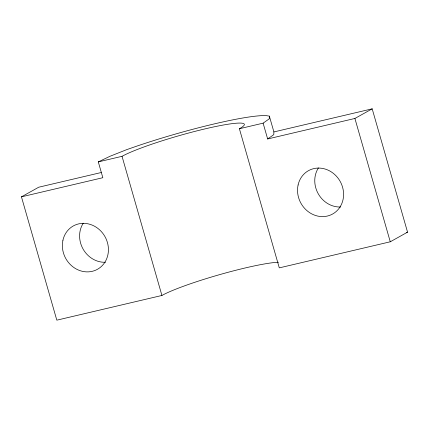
<?xml version="1.0" encoding="UTF-8"?>
<svg xmlns="http://www.w3.org/2000/svg" width="429" height="429" viewBox="0 0 429 429"><rect width="100%" height="100%" fill="white"/><g stroke="black" fill="none" stroke-linecap="round" stroke-linejoin="round"><path stroke-width="0.64" d="M98.3 161.899L110.055 156.253L126.625 149.673L137.167 145.994A96.605 10.264 -16 0 1 266.27 115.648L269.358 116.125L269.256 118.833L263.116 123.161L239.393 128.738A66.168 7.03 -16 0 0 205.325 128.813A66.168 7.03 -16 0 0 122.029 156.322L98.3 161.899L102.837 177.708L21.45 196.841L56.816 320.168L161.926 295.463A66.168 7.03 -16 0 1 219.616 274.64A66.168 7.03 -16 0 1 278.496 262.237M269.358 116.125L273.895 131.934L273.788 134.647L267.653 138.969L263.116 123.161M21.45 196.841L38.733 187.21L101.217 172.522M267.653 138.969L354.906 118.463L372.184 108.832L407.55 232.159L390.267 241.79L279.29 267.873L239.393 128.738M273.895 131.934L372.184 108.832M406.247 232.464L407.55 232.159M354.906 118.463L390.267 241.79M122.029 156.322L161.926 295.463M340.658 206.993A24.812 22.453 60.9 0 1 318.291 193.87A24.812 22.453 60.9 0 1 318.431 167.9M105.496 262.269A24.812 22.453 60.9 0 1 83.129 249.147A24.812 22.453 60.9 0 1 83.269 223.171M62.94 240.235A24.812 22.453 60.9 0 0 92.197 271.332A24.812 22.453 60.9 0 0 101.056 231.274A24.812 22.453 60.9 0 0 62.94 240.235M298.101 184.958A24.812 22.453 60.9 0 0 327.359 216.055A24.812 22.453 60.9 0 0 336.218 175.997A24.812 22.453 60.9 0 0 298.101 184.958"/></g></svg>
